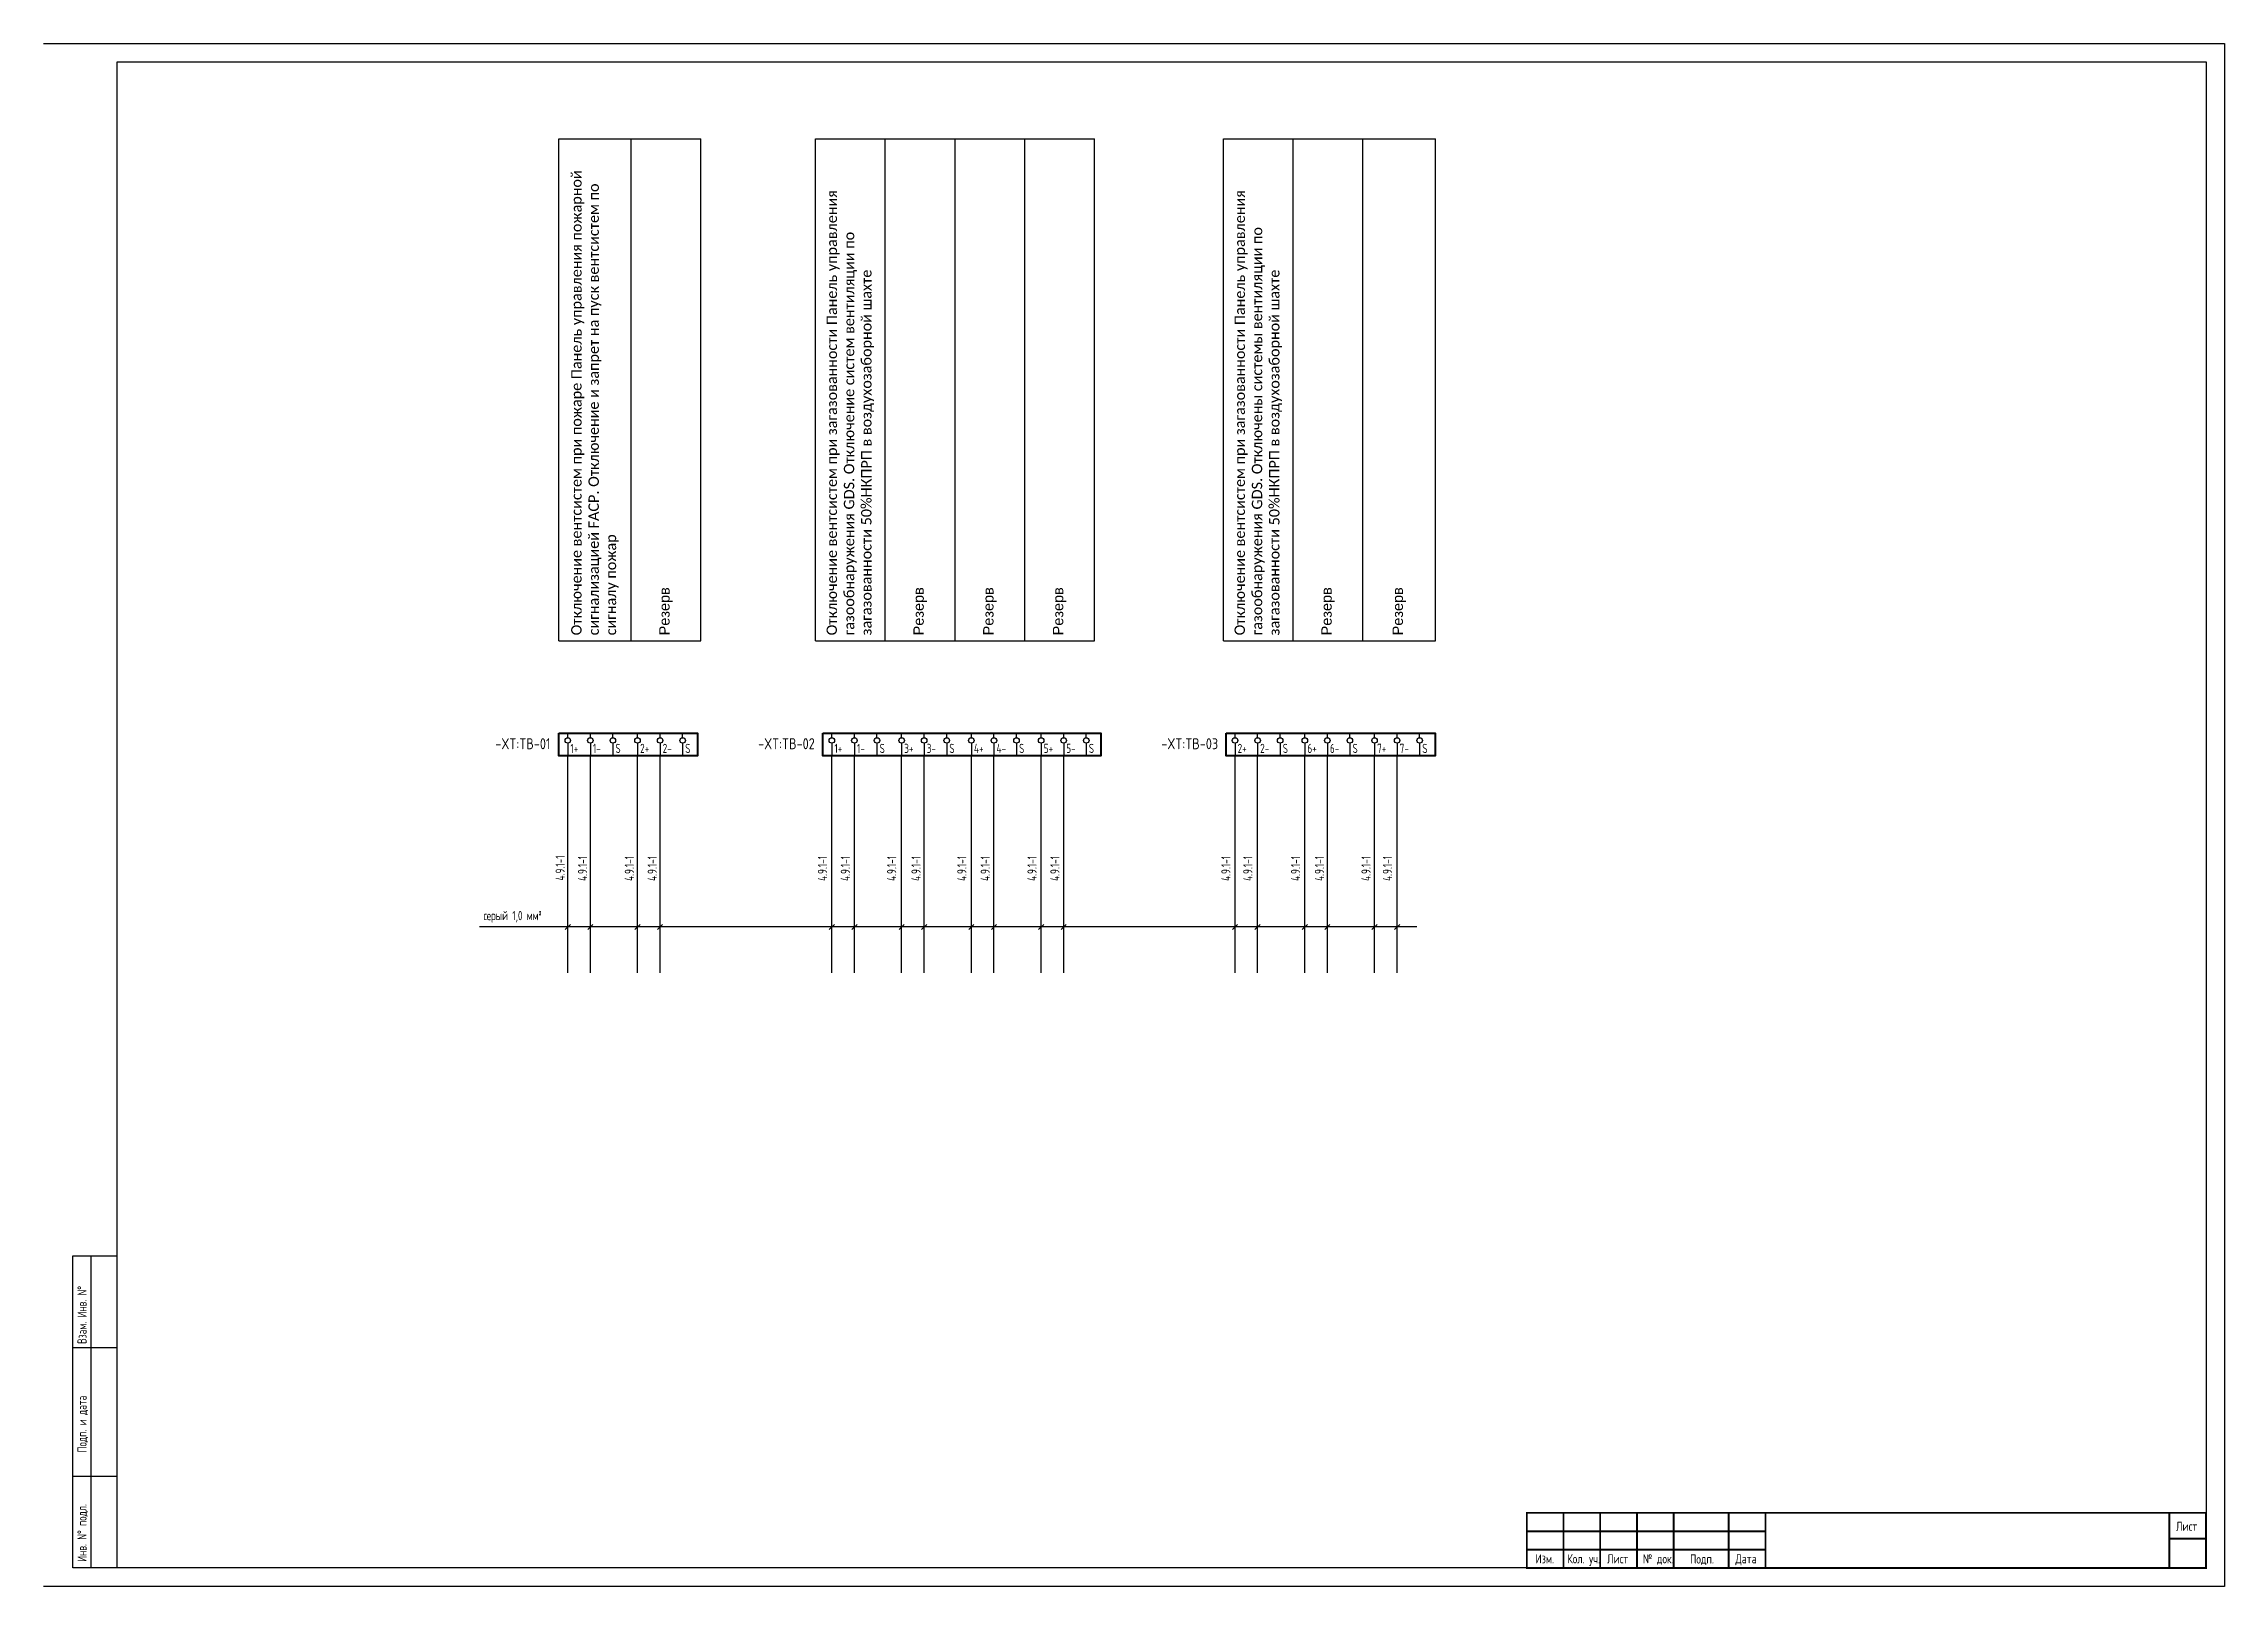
# Model space of a CAD drawing. Header units: millimetres. Extents: x 210 to 21190, y -10545 to -26.
# Drawn here: x 20596 to 21190, y -10545 to -10125 of the extents above; entities outside this region: 2.
import ezdxf
from ezdxf.enums import TextEntityAlignment as Align

# ---------------------------------------------------------------- set-up
doc = ezdxf.new("R2010")
doc.units = ezdxf.units.MM
for name, color, linetype in [('КИА_МАРКИРОВКА', 2, 'Continuous'), ('КИА_НАКЛЕЙКИ', 1, 'Continuous'), ('ФОРМАТ', 7, 'Continuous')]:
    doc.layers.add(name, color=color, linetype=linetype)
doc.styles.add('GOST-A 3-1', font='', dxfattribs={"height": 3})
doc.styles.add('GOSTA-2.5-1', font='', dxfattribs={"width": 0.9, "height": 2.5})
doc.styles.add('ROMAND0-100', font='romand.shx')
doc.styles.add('ROMANS0-60', font='romans.shx', dxfattribs={"width": 0.6})
doc.styles.add('ROMANS0-70', font='romans.shx', dxfattribs={"width": 0.7})
doc.styles.get("Standard").update_dxf_attribs({"font": 'arial.ttf'})
doc.styles.get('GOST-A 3-1').set_extended_font_data('GOST type A')
doc.styles.get('GOSTA-2.5-1').set_extended_font_data('GOST Type AU')

# ---------------------------------------------------------------- blocks, each defined once
blk = doc.blocks.new('*T10')
at = {"linetype": 'ByBlock', "lineweight": -2, "transparency": 16777216}
for p, q in [((0, 0), (0, 136.7)), ((0, 136.7), (38.69, 136.7)), ((19.69, 0), (19.69, 136.7)), ((38.69, 0), (38.69, 136.7)), ((69.92, 0), (69.92, 136.7)), ((69.92, 136.7), (145.92, 136.7)), ((88.92, 0), (88.92, 136.7)), ((107.92, 0), (107.92, 136.7)), ((126.92, 0), (126.92, 136.7)), ((145.92, 0), (145.92, 136.7)), ((181.04, 0), (181.04, 136.7)), ((181.04, 136.7), (238.83, 136.7)), ((200.04, 0), (200.04, 136.7)), ((219.04, 0), (219.04, 136.7)), ((238.83, 0), (238.83, 136.7)), ((0, 0), (38.69, 0)), ((181.04, 0), (238.83, 0)), ((69.92, 0), (145.92, 0))]:
    blk.add_line(p, q, dxfattribs=at)
at = {"color": 0, "transparency": 16777216, "width": 133.705, "attachment_point": 4, "rotation": 90}
for s, insert, char_height in [('{\\fCalibri|b0|i0|c204|p34;Отключение вентсистем при пожаре Панель управления пожарной сигнализацией FACP. Отключение и запрет на пуск вентсистем по сигналу пожар }', (9.85, 1.5), 2.82222), ('{\\fCalibri|b0|i0|c204|p34;Отключение вентсистем при загазованности Панель управления газообнаружения GDS. Отключение систем вентиляции по загазованности 50%НКПРП в воздухозаборной шахте}', (79.42, 1.5), 2.82222), ('{\\fCalibri|b0|i0|c204|p34;Отключение вентсистем при загазованности Панель управления газообнаружения GDS. Отключены системы вентиляции по загазованности 50%НКПРП в воздухозаборной шахте}', (190.54, 1.5), 2.82222), ('Резерв', (29.19, 1.5), 2.822), ('Резерв', (98.42, 1.5), 2.822), ('Резерв', (117.42, 1.5), 2.822), ('Резерв', (136.42, 1.5), 2.822), ('Резерв', (209.54, 1.5), 2.822), ('Резерв', (228.94, 1.5), 2.822)]:
    blk.add_mtext(s, dxfattribs=dict(at, insert=insert, char_height=char_height))
blk = doc.blocks.new('NonGas')
for p, q in [((0, 0), (594, 0)), ((594, 0), (594, -420)), ((20, -5), (589, -5)), ((20, -415), (20, -5)), ((589, -5), (589, -415)), ((8, -415), (8, -330)), ((8, -330), (20, -330)), ((13, -415), (13, -330)), ((8, -355), (20, -355)), ((8, -390), (20, -390)), ((13, -390), (20, -390)), ((20, -415), (8, -415)), ((589, -415), (20, -415)), ((594, -420), (0, -420))]:
    blk.add_line(p, q)
at = {"color": 0}
for p, q in [((142.77, -188.96), (142.77, -187.71)), ((148.92, -188.96), (148.92, -187.71)), ((155.06, -188.96), (155.06, -187.71)), ((161.77, -188.96), (161.77, -187.71)), ((167.92, -188.96), (167.92, -187.71)), ((174.06, -188.96), (174.06, -187.71)), ((214.71, -188.96), (214.71, -187.71)), ((220.85, -188.96), (220.85, -187.71)), ((227, -188.96), (227, -187.71)), ((233.71, -188.96), (233.71, -187.71)), ((239.85, -188.96), (239.85, -187.71)), ((246, -188.96), (246, -187.71)), ((252.71, -188.96), (252.71, -187.71)), ((258.85, -188.96), (258.85, -187.71)), ((265, -188.96), (265, -187.71)), ((271.71, -188.96), (271.71, -187.71)), ((277.85, -188.96), (277.85, -187.71)), ((284, -188.96), (284, -187.71)), ((324.53, -188.96), (324.53, -187.71)), ((330.67, -188.96), (330.67, -187.71)), ((336.81, -188.96), (336.81, -187.71)), ((343.53, -188.96), (343.53, -187.71)), ((349.67, -188.96), (349.67, -187.71)), ((355.81, -188.96), (355.81, -187.71)), ((362.53, -188.96), (362.53, -187.71)), ((368.67, -188.96), (368.67, -187.71)), ((374.81, -188.96), (374.81, -187.71)), ((142.77, -190.46), (142.77, -193.88)), ((148.92, -190.46), (148.92, -193.88)), ((155.06, -190.46), (155.06, -193.88)), ((161.77, -190.46), (161.77, -193.88)), ((167.92, -190.46), (167.92, -193.88)), ((174.06, -190.46), (174.06, -193.88)), ((214.71, -190.46), (214.71, -193.88)), ((220.85, -190.46), (220.85, -193.88)), ((227, -190.46), (227, -193.88)), ((233.71, -190.46), (233.71, -193.88)), ((239.85, -190.46), (239.85, -193.88)), ((246, -190.46), (246, -193.88)), ((252.71, -190.46), (252.71, -193.88)), ((258.85, -190.46), (258.85, -193.88)), ((265, -190.46), (265, -193.88)), ((271.71, -190.46), (271.71, -193.88)), ((277.85, -190.46), (277.85, -193.88)), ((284, -190.46), (284, -193.88)), ((324.53, -190.46), (324.53, -193.88)), ((330.67, -190.46), (330.67, -193.88)), ((336.81, -190.46), (336.81, -193.88)), ((343.53, -190.46), (343.53, -193.88)), ((349.67, -190.46), (349.67, -193.88)), ((355.81, -190.46), (355.81, -193.88)), ((362.53, -190.46), (362.53, -193.88)), ((368.67, -190.46), (368.67, -193.88)), ((374.81, -190.46), (374.81, -193.88)), ((374.04, -240.48), (118.74, -240.48)), ((142.07, -241.19), (143.48, -239.78)), ((148.21, -241.19), (149.62, -239.78)), ((161.07, -241.19), (162.48, -239.78)), ((167.21, -241.19), (168.62, -239.78)), ((214, -241.19), (215.42, -239.78)), ((220.15, -241.19), (221.56, -239.78)), ((233, -241.19), (234.42, -239.78)), ((239.15, -241.19), (240.56, -239.78)), ((252, -241.19), (253.42, -239.78)), ((258.15, -241.19), (259.56, -239.78)), ((271, -241.19), (272.42, -239.78)), ((277.15, -241.19), (278.56, -239.78)), ((323.82, -241.19), (325.23, -239.78)), ((329.96, -241.19), (331.38, -239.78)), ((342.82, -241.19), (344.23, -239.78)), ((348.96, -241.19), (350.38, -239.78)), ((361.82, -241.19), (363.23, -239.78)), ((367.96, -241.19), (369.38, -239.78))]:
    blk.add_line(p, q, dxfattribs=at)
at = {"color": 252}
for p, q in [((142.77, -253), (142.77, -193.88)), ((148.92, -253), (148.92, -193.88)), ((161.77, -253), (161.77, -193.88)), ((167.92, -253), (167.92, -193.88)), ((214.71, -253), (214.71, -193.88)), ((220.85, -253), (220.85, -193.88)), ((233.71, -253), (233.71, -193.88)), ((239.85, -253), (239.85, -193.88)), ((252.71, -253), (252.71, -193.88)), ((258.85, -253), (258.85, -193.88)), ((271.71, -253), (271.71, -193.88)), ((277.85, -253), (277.85, -193.88)), ((324.53, -253), (324.53, -193.88)), ((330.67, -253), (330.67, -193.88)), ((343.53, -253), (343.53, -193.88)), ((349.67, -253), (349.67, -193.88)), ((362.53, -253), (362.53, -193.88)), ((368.67, -253), (368.67, -193.88))]:
    blk.add_line(p, q, dxfattribs=at)
at = {"color": 0, "lineweight": 40}
for points in [[(140.33, -187.71), (178.11, -187.71), (178.11, -193.88), (140.33, -193.88)], [(212.27, -187.71), (287.93, -187.71), (287.93, -193.88), (212.27, -193.88)], [(322.08, -187.71), (379.01, -187.71), (379.01, -193.88), (322.08, -193.88)]]:
    blk.add_lwpolyline(points, close=True, dxfattribs=at)
at = {"color": 0}
for centre in [(142.77, -189.71), (148.92, -189.71), (155.06, -189.71), (161.77, -189.71), (167.92, -189.71), (174.06, -189.71), (214.71, -189.71), (220.85, -189.71), (227, -189.71), (233.71, -189.71), (239.85, -189.71), (246, -189.71), (252.71, -189.71), (258.85, -189.71), (265, -189.71), (271.71, -189.71), (277.85, -189.71), (284, -189.71), (324.53, -189.71), (330.67, -189.71), (336.81, -189.71), (343.53, -189.71), (349.67, -189.71), (355.81, -189.71), (362.53, -189.71), (368.67, -189.71), (374.81, -189.71)]:
    blk.add_circle(centre, 0.75, dxfattribs=at)
at = {"layer": 'ФОРМАТ'}
blk.add_line((404, -400), (469, -400), dxfattribs=at)
at = {"layer": 'ФОРМАТ', "const_width": 0.5}
blk.add_lwpolyline([(404, -400), (404, -415), (589, -415), (589, -400)], close=True, dxfattribs=at)
for points in [[(414, -400), (414, -415)], [(424, -400), (424, -415)], [(434, -400), (434, -415)], [(444, -400), (444, -415)], [(459, -400), (459, -415)], [(469, -400), (469, -415)], [(579, -400), (579, -415)], [(404, -405), (469, -405)], [(404, -410), (469, -410)], [(579, -407), (589, -407)]]:
    blk.add_lwpolyline(points, dxfattribs=at)
blk.add_blockref('*T10', (140.33, -162.6))
at = {"style": 'GOSTA-2.5-1', "width": 0.9}
for s, p in [('1+', (143.48, -193.12)), ('1-', (149.62, -193.12)), ('S', (155.76, -193.12)), ('2+', (162.48, -193.12)), ('2-', (168.62, -193.12)), ('S', (174.76, -193.12)), ('1+', (215.42, -193.12)), ('1-', (221.56, -193.12)), ('S', (227.7, -193.12)), ('3+', (234.42, -193.12)), ('3-', (240.56, -193.12)), ('S', (246.7, -193.12)), ('4+', (253.42, -193.12)), ('4-', (259.56, -193.12)), ('S', (265.7, -193.12)), ('5+', (272.42, -193.12)), ('5-', (278.56, -193.12)), ('S', (284.7, -193.12)), ('2+', (325.23, -193.12)), ('2-', (331.37, -193.12)), ('S', (337.52, -193.12)), ('6+', (344.23, -193.12)), ('6-', (350.37, -193.12)), ('S', (356.52, -193.12)), ('7+', (363.23, -193.12)), ('7-', (369.37, -193.12)), ('S', (375.52, -193.12)), ('серый 1,0 мм²', (119.81, -238.64))]:
    blk.add_text(s, height=2.5, dxfattribs=at).set_placement(p)
at = {"style": 'ROMANS0-70', "width": 0.7}
for s, p in [('Взам. Инв. N%%d', (12.46, -354)), ('Подп. и дата', (12.46, -383.53)), ('Инв. N%%d подл.', (12.46, -413.3))]:
    blk.add_text(s, height=2.5, rotation=90, dxfattribs=at).set_placement(p, align=Align.BOTTOM_LEFT)
at = {"style": 'GOSTA-2.5-1', "width": 0.9}
for tag, p in [('GASLINK1+', (142.04, -254.52)), ('GASLINK1-', (148.24, -254.56)), ('GASLINK2+', (161.04, -254.52)), ('GASLINK2-', (167.19, -254.52)), ('GASLINK3+', (213.98, -254.52)), ('GASLINK3-', (220.13, -254.52)), ('GASLINK4+', (232.93, -254.52)), ('GASLINK4-', (239.09, -254.52)), ('GASLINK5+', (253.01, -254.89)), ('GASLINK5-', (259.16, -254.89)), ('GASLINK6+', (271.96, -254.89)), ('GASLINK6-', (278.11, -254.89)), ('GASLINK7+', (324.44, -256)), ('GASLINK7-', (330.59, -256)), ('GASLINK8+', (343.39, -256)), ('GASLINK8-', (349.54, -256)), ('GASLINK9+', (362.49, -256)), ('GASLINK9-', (368.64, -256))]:
    blk.add_attdef(tag, text='', height=2.5, rotation=90, dxfattribs=at).set_placement(p, align=Align.MIDDLE_RIGHT)
at = {"style": 'ROMANS0-70', "width": 0.7, "flags": 12}
for tag, p in [('ZINVN', (16.5, -342.5)), ('INVN', (16.5, -402.5))]:
    blk.add_attdef(tag, text='', height=3, rotation=90, dxfattribs=at).set_placement(p, align=Align.MIDDLE_CENTER)
at = {"style": 'ROMAND0-100', "width": 0.85, "flags": 8}
blk.add_attdef('TITLE', text='', height=3.9, dxfattribs=at).set_placement((526.73, -407.47), align=Align.MIDDLE_CENTER)
at = {"layer": 'КИА_МАРКИРОВКА', "style": 'GOSTA-2.5-1', "width": 0.9}
for tag, p in [('GASCABLE4+', (232.23, -227.95)), ('GASCABLE4-', (238.88, -227.95)), ('GASCABLE8+', (342.25, -227.95)), ('GASCABLE8-', (348.76, -227.95)), ('GASCABLE9+', (361.44, -227.95)), ('GASCABLE9-', (367.27, -227.95)), ('GASCABLE1+', (141.94, -227.82)), ('GASCABLE1-', (148.04, -227.95)), ('GASCABLE2+', (160.79, -227.95)), ('GASCABLE2-', (167.02, -227.95)), ('GASCABLE3+', (213.39, -227.95)), ('GASCABLE3-', (219.63, -227.95)), ('GASCABLE5+', (251.35, -227.95)), ('GASCABLE5-', (257.72, -227.95)), ('GASCABLE6+', (270.47, -227.95)), ('GASCABLE6-', (276.7, -227.95)), ('GASCABLE7+', (323.27, -227.95)), ('GASCABLE7-', (329.24, -227.95))]:
    blk.add_attdef(tag, p, '', height=2.5, rotation=90, dxfattribs=at)
at = {"layer": 'КИА_НАКЛЕЙКИ', "style": 'GOST-A 3-1'}
for s, p in [('-XT:TB-01', (123.05, -192.1)), ('-XT:TB-02', (194.62, -192.1)), ('-XT:TB-03', (304.44, -192.1))]:
    blk.add_text(s, height=3, dxfattribs=at).set_placement(p)
at = {"layer": 'ФОРМАТ', "style": 'GOSTA-2.5-1', "width": 0.95}
for s, p in [('Лист', (580.83, -405.64)), ('Изм.', (406.37, -414.5)), ('Кол. уч.', (415.04, -414.5)), ('Лист', (425.87, -414.5)), ('№ док.', (435.62, -414.5)), ('Подп.', (448.5, -414.56)), ('Дата', (460.83, -414.5))]:
    blk.add_text(s, height=2.5, dxfattribs=at).set_placement(p, align=Align.BOTTOM_LEFT)
at = {"layer": 'ФОРМАТ', "flags": 8}
for tag, style, width, p in [('R2', 'ROMANS0-70', 0.7, (404.6, -405)), ('QTY2', 'ROMANS0-70', 0.65, (414.72, -404.71)), ('SH2', 'ROMANS0-70', 0.7, (424.7, -405)), ('ND2', 'ROMANS0-60', 0.6, (434.66, -405)), ('SIGN2', 'ROMANS0-70', 0.7, (444.7, -405)), ('DATE2', 'ROMANS0-70', 0.43, (459.6, -405)), ('R1', 'ROMANS0-70', 0.7, (404.6, -410)), ('QTY1', 'ROMANS0-70', 0.65, (414.72, -409.71)), ('SH1', 'ROMANS0-70', 0.7, (424.7, -410)), ('ND1', 'ROMANS0-60', 0.6, (434.66, -410)), ('SIGN1', 'ROMANS0-70', 0.7, (444.7, -410)), ('DATE1', 'ROMANS0-70', 0.43, (459.6, -410))]:
    blk.add_attdef(tag, text='', height=3, dxfattribs=dict(at, style=style, width=width)).set_placement(p, align=Align.BOTTOM_LEFT)
at = {"layer": 'ФОРМАТ', "style": 'ROMANS0-70', "width": 0.7, "flags": 8}
blk.add_attdef('SH', text='', height=3, dxfattribs=at).set_placement((583.84, -411.25), align=Align.MIDDLE_CENTER)
blk = doc.blocks.new('*T13')
at = {"linetype": 'ByBlock', "lineweight": -2, "transparency": 16777216}
for p, q in [((0, 0), (0, 136.705)), ((0, 136.705), (76, 136.705)), ((19, 0), (19, 136.705)), ((38, 0), (38, 136.705)), ((57, 0), (57, 136.705)), ((76, 0), (76, 136.705)), ((0, 0), (76, 0))]:
    blk.add_line(p, q, dxfattribs=at)
at = {"color": 0, "transparency": 16777216, "width": 133.705, "attachment_point": 4, "rotation": 90}
for s, insert, char_height in [('{\\fCalibri|b0|i0|c204|p34;Отключение вентсистем при загазованности Панель управления газообнаружения GDS. Отключение систем вентиляции по загазованности 50%НКПРП в воздухозаборной шахте}', (9.5, 1.5), 2.822222), ('Резерв', (28.5, 1.5), 2.8222), ('Резерв', (47.5, 1.5), 2.8222), ('Резерв', (66.5, 1.5), 2.8222)]:
    blk.add_mtext(s, dxfattribs=dict(at, insert=insert, char_height=char_height))
blk = doc.blocks.new('*T14')
at = {"linetype": 'ByBlock', "lineweight": -2, "transparency": 16777216}
for p, q in [((0, 0), (0, 136.71)), ((0, 136.71), (57.78, 136.71)), ((19, 0), (19, 136.71)), ((38, 0), (38, 136.71)), ((57.78, 0), (57.78, 136.71)), ((0, 0), (57.78, 0))]:
    blk.add_line(p, q, dxfattribs=at)
at = {"color": 0, "transparency": 16777216, "width": 133.705, "attachment_point": 4, "rotation": 90}
for s, insert, char_height in [('{\\fCalibri|b0|i0|c204|p34;Отключение вентсистем при загазованности Панель управления газообнаружения GDS. Отключены системы вентиляции по загазованности 50%НКПРП в воздухозаборной шахте}', (9.5, 1.5), 2.82222), ('Резерв', (28.5, 1.5), 2.822), ('Резерв', (47.89, 1.5), 2.822)]:
    blk.add_mtext(s, dxfattribs=dict(at, insert=insert, char_height=char_height))

msp = doc.modelspace()

# ---------------------------------------------------------------- block references
for name, p in [('*T13', (210.25, -162.6)), ('*T14', (321.37, -162.6))]:
    msp.add_blockref(name, p)
ref = msp.add_blockref('NonGas', (20595.89, -10125.48))
ref.add_attrib('GASCABLE9-', '4.9.1-1', (20963.17, -10353.44), dxfattribs={"layer": 'КИА_МАРКИРОВКА', "height": 2.5, "rotation": 90, "style": 'GOSTA-2.5-1', "width": 0.9})
ref.add_attrib('GASCABLE9+', '4.9.1-1', (20957.34, -10353.44), dxfattribs={"layer": 'КИА_МАРКИРОВКА', "height": 2.5, "rotation": 90, "style": 'GOSTA-2.5-1', "width": 0.9})
ref.add_attrib('GASCABLE8-', '4.9.1-1', (20944.65, -10353.44), dxfattribs={"layer": 'КИА_МАРКИРОВКА', "height": 2.5, "rotation": 90, "style": 'GOSTA-2.5-1', "width": 0.9})
ref.add_attrib('GASCABLE8+', '4.9.1-1', (20938.15, -10353.44), dxfattribs={"layer": 'КИА_МАРКИРОВКА', "height": 2.5, "rotation": 90, "style": 'GOSTA-2.5-1', "width": 0.9})
ref.add_attrib('GASCABLE7-', '4.9.1-1', (20925.13, -10353.44), dxfattribs={"layer": 'КИА_МАРКИРОВКА', "height": 2.5, "rotation": 90, "style": 'GOSTA-2.5-1', "width": 0.9})
ref.add_attrib('GASCABLE7+', '4.9.1-1', (20919.17, -10353.44), dxfattribs={"layer": 'КИА_МАРКИРОВКА', "height": 2.5, "rotation": 90, "style": 'GOSTA-2.5-1', "width": 0.9})
ref.add_attrib('GASCABLE6-', '4.9.1-1', (20872.6, -10353.44), dxfattribs={"layer": 'КИА_МАРКИРОВКА', "height": 2.5, "rotation": 90, "style": 'GOSTA-2.5-1', "width": 0.9})
ref.add_attrib('GASCABLE6+', '4.9.1-1', (20866.36, -10353.44), dxfattribs={"layer": 'КИА_МАРКИРОВКА', "height": 2.5, "rotation": 90, "style": 'GOSTA-2.5-1', "width": 0.9})
ref.add_attrib('GASCABLE5-', '4.9.1-1', (20853.62, -10353.44), dxfattribs={"layer": 'КИА_МАРКИРОВКА', "height": 2.5, "rotation": 90, "style": 'GOSTA-2.5-1', "width": 0.9})
ref.add_attrib('GASCABLE5+', '4.9.1-1', (20847.24, -10353.44), dxfattribs={"layer": 'КИА_МАРКИРОВКА', "height": 2.5, "rotation": 90, "style": 'GOSTA-2.5-1', "width": 0.9})
ref.add_attrib('GASCABLE4-', '4.9.1-1', (20834.77, -10353.44), dxfattribs={"layer": 'КИА_МАРКИРОВКА', "height": 2.5, "rotation": 90, "style": 'GOSTA-2.5-1', "width": 0.9})
ref.add_attrib('GASCABLE4+', '4.9.1-1', (20828.13, -10353.44), dxfattribs={"layer": 'КИА_МАРКИРОВКА', "height": 2.5, "rotation": 90, "style": 'GOSTA-2.5-1', "width": 0.9})
ref.add_attrib('GASCABLE3-', '4.9.1-1', (20815.52, -10353.44), dxfattribs={"layer": 'КИА_МАРКИРОВКА', "height": 2.5, "rotation": 90, "style": 'GOSTA-2.5-1', "width": 0.9})
ref.add_attrib('GASCABLE3+', '4.9.1-1', (20809.28, -10353.44), dxfattribs={"layer": 'КИА_МАРКИРОВКА', "height": 2.5, "rotation": 90, "style": 'GOSTA-2.5-1', "width": 0.9})
ref.add_attrib('GASCABLE2-', '4.9.1-1', (20762.92, -10353.44), dxfattribs={"layer": 'КИА_МАРКИРОВКА', "height": 2.5, "rotation": 90, "style": 'GOSTA-2.5-1', "width": 0.9})
ref.add_attrib('GASCABLE2+', '4.9.1-1', (20756.68, -10353.44), dxfattribs={"layer": 'КИА_МАРКИРОВКА', "height": 2.5, "rotation": 90, "style": 'GOSTA-2.5-1', "width": 0.9})
ref.add_attrib('GASCABLE1+', '4.9.1-1', (20737.83, -10353.3), dxfattribs={"layer": 'КИА_МАРКИРОВКА', "height": 2.5, "rotation": 90, "style": 'GOSTA-2.5-1', "width": 0.9})
ref.add_attrib('GASCABLE1-', '4.9.1-1', (20743.94, -10353.44), dxfattribs={"layer": 'КИА_МАРКИРОВКА', "height": 2.5, "rotation": 90, "style": 'GOSTA-2.5-1', "width": 0.9})

doc.saveas('drawing.dxf')
